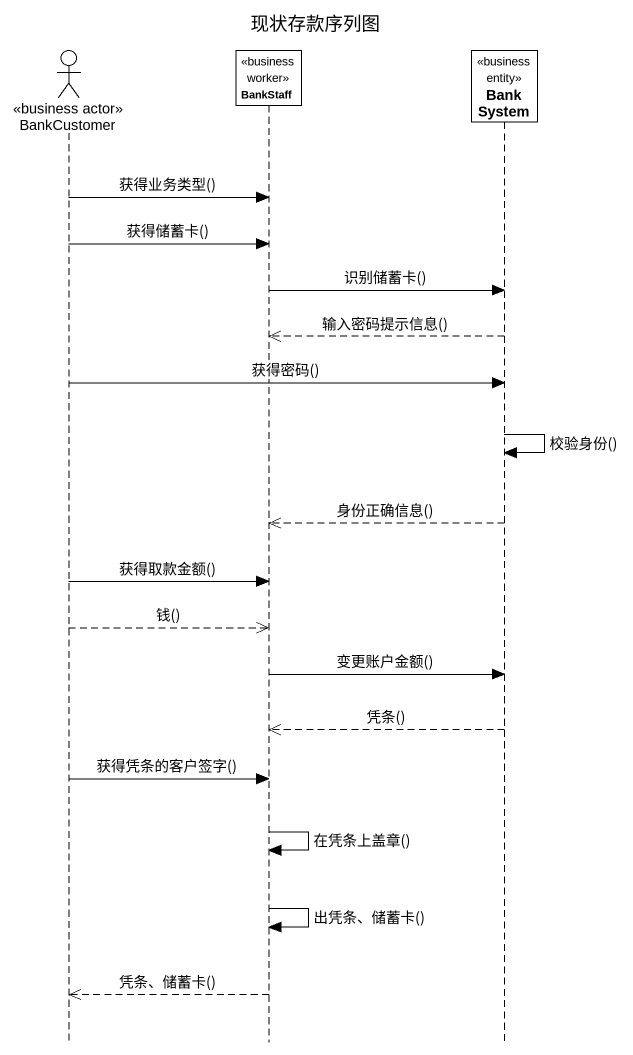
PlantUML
@startuml
title 现状存款序列图
hide footbox
actor BankCustomer <<business actor>>
participant BankStaff <<business worker>>
participant BankSystem <<business entity>>

BankCustomer -> BankStaff : 获得业务类型()
BankCustomer -> BankStaff : 获得储蓄卡()
BankStaff -> BankSystem : 识别储蓄卡()
BankSystem -->> BankStaff : 输入密码提示信息()
BankCustomer -> BankSystem : 获得密码()
BankSystem -> BankSystem : 校验身份()
BankSystem -->> BankStaff : 身份正确信息()
BankCustomer -> BankStaff : 获得取款金额()
BankCustomer -->> BankStaff : 钱()
BankStaff -> BankSystem : 变更账户金额()
BankSystem -->> BankStaff : 凭条()
BankCustomer -> BankStaff : 获得凭条的客户签字()
BankStaff -> BankStaff : 在凭条上盖章()
BankStaff -> BankStaff : 出凭条、储蓄卡()
BankStaff -->> BankCustomer : 凭条、储蓄卡()
@enduml
